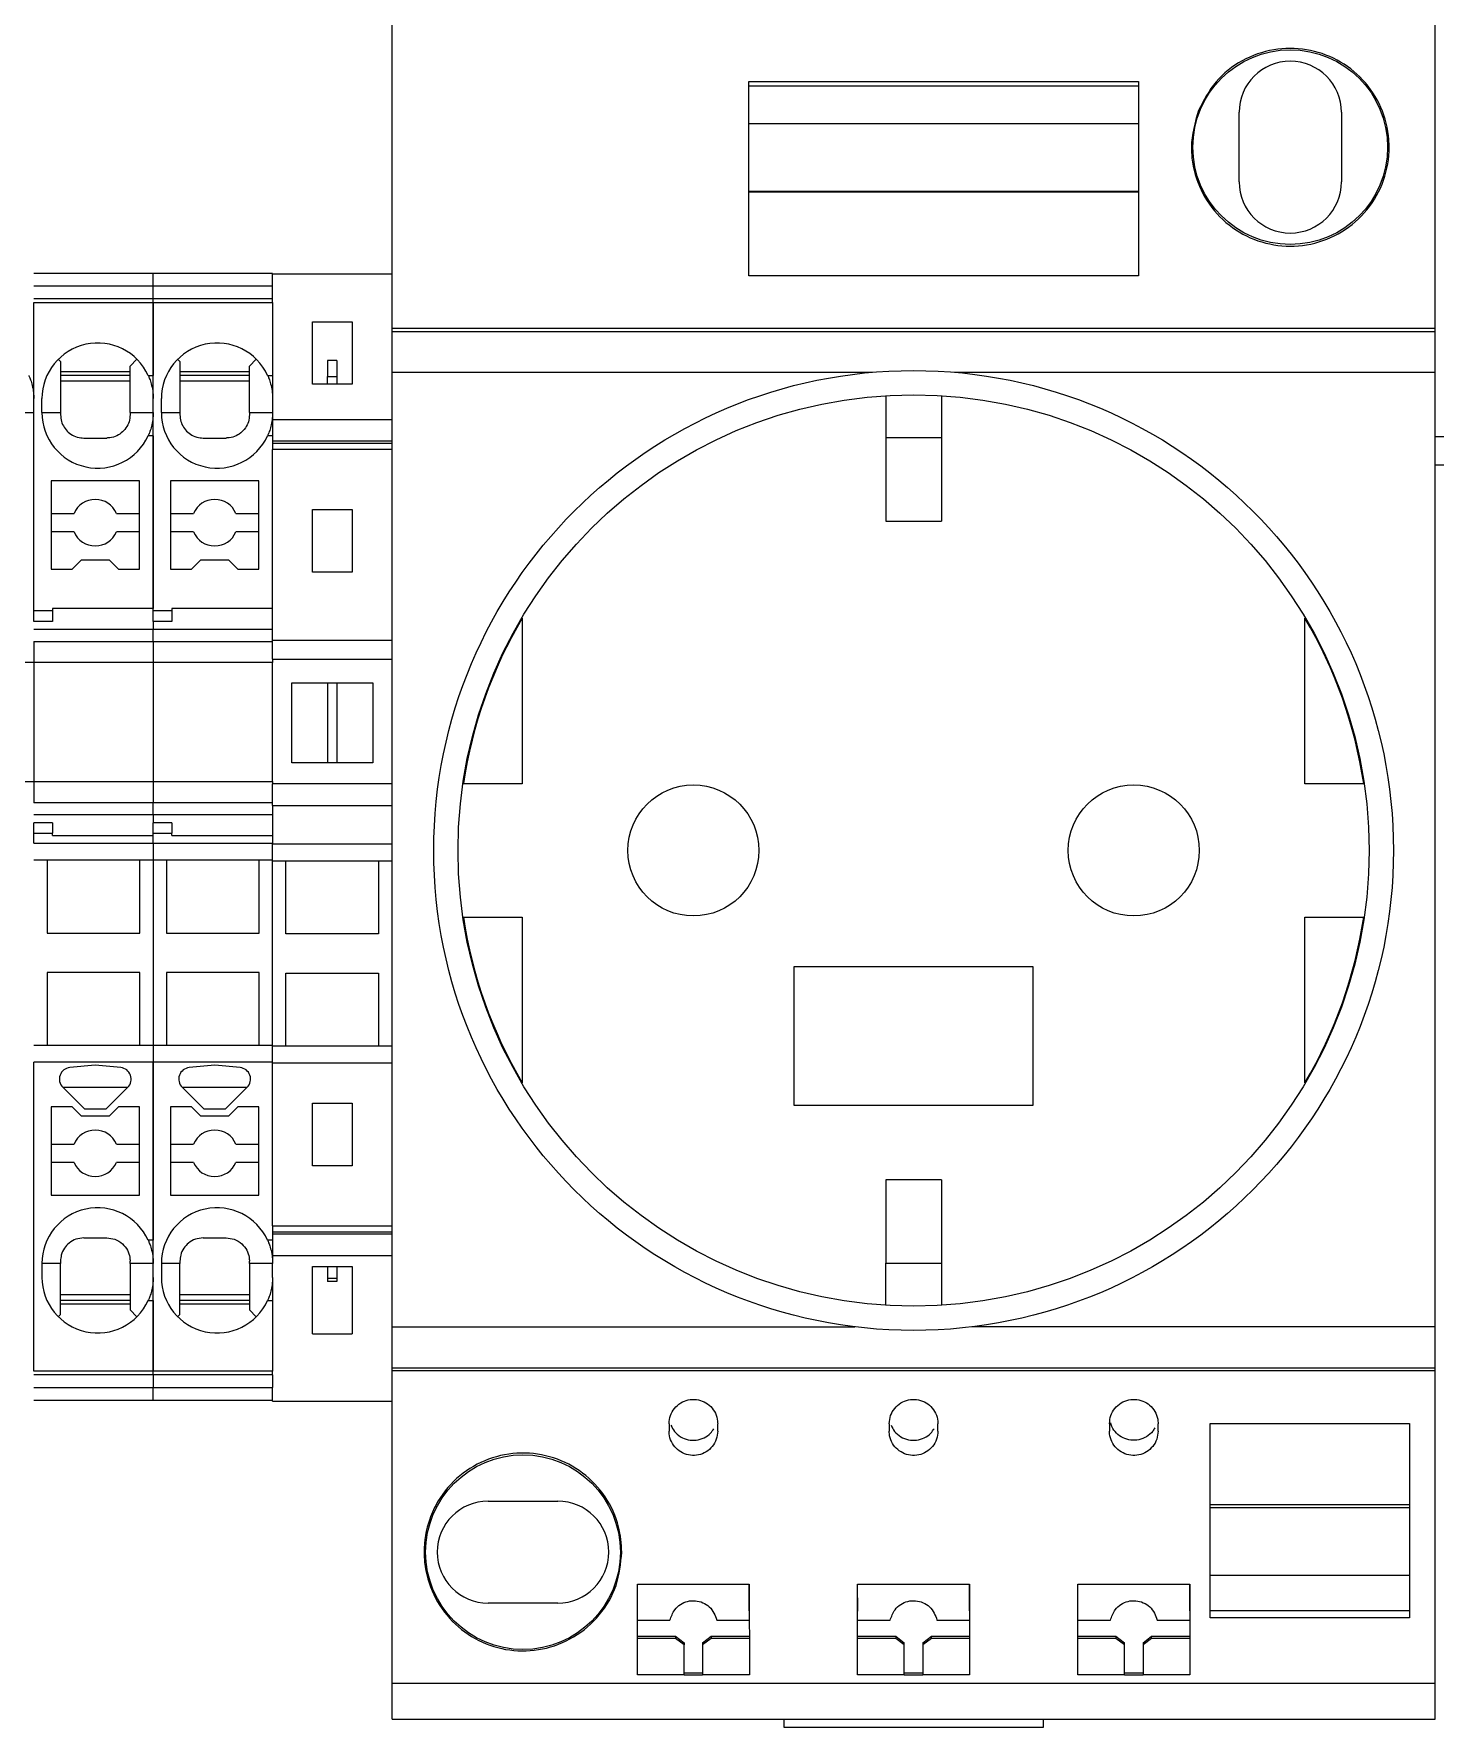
# Model space of a CAD drawing. Header units: millimetres. Extents: x 15 to 265, y 8 to 208.
# Drawn here: x 57.68 to 87.9, y 37.85 to 74.37 of the extents above; entities that cross this region are included whole.
import ezdxf

# ---------------------------------------------------------------- set-up
doc = ezdxf.new("R2010")
doc.units = ezdxf.units.MM

msp = doc.modelspace()

# ---------------------------------------------------------------- linework, layer by layer
at = {"color": 7, "linetype": 'Continuous', "lineweight": 15}
for p, q in [((65.405, 68.018), (65.405, 74.669)), ((87.905, 68.018), (87.905, 74.669)), ((73.105, 73.342), (81.505, 73.342)), ((73.105, 69.152), (73.105, 73.342)), ((73.105, 73.247), (81.505, 73.247)), ((81.505, 73.342), (81.505, 69.152)), ((83.676, 71.175), (83.676, 72.675)), ((85.883, 72.675), (85.883, 71.175)), ((81.505, 72.424), (73.105, 72.424)), ((73.105, 70.973), (81.505, 70.973)), ((81.505, 70.955), (73.105, 70.955)), ((60.255, 69.201), (57.68, 69.201)), ((60.255, 68.928), (60.255, 69.201)), ((62.83, 69.201), (60.255, 69.201)), ((62.83, 68.928), (62.83, 69.201)), ((65.405, 69.184), (62.83, 69.184)), ((81.505, 69.152), (73.105, 69.152)), ((60.255, 68.928), (57.68, 68.928)), ((57.68, 68.66), (60.255, 68.66)), ((60.255, 68.66), (60.255, 68.928)), ((62.83, 68.928), (60.255, 68.928)), ((60.255, 68.576), (60.255, 68.66)), ((60.255, 68.66), (62.83, 68.66)), ((62.83, 68.66), (62.83, 68.928)), ((62.83, 68.576), (62.83, 68.66)), ((57.68, 68.576), (60.255, 68.576)), ((57.68, 61.926), (57.68, 68.576)), ((60.255, 68.576), (60.255, 67.001)), ((60.255, 68.576), (62.83, 68.576)), ((60.255, 61.926), (60.255, 68.576)), ((62.83, 68.576), (62.83, 67.001)), ((63.692, 66.809), (63.692, 68.159)), ((63.692, 68.159), (64.542, 68.159)), ((64.542, 68.159), (64.542, 66.809)), ((65.405, 68.018), (87.905, 68.018)), ((65.405, 67.951), (65.405, 68.018)), ((65.405, 67.951), (87.905, 67.951)), ((65.405, 67.069), (65.405, 67.951)), ((87.905, 67.951), (87.905, 68.018)), ((87.905, 67.069), (87.905, 67.951)), ((58.206, 67.35), (58.255, 67.301)), ((58.255, 67.301), (58.255, 66.201)), ((59.903, 67.35), (59.755, 67.201)), ((59.755, 66.201), (59.755, 67.201)), ((60.781, 67.35), (60.83, 67.301)), ((60.83, 67.301), (60.83, 66.201)), ((62.478, 67.35), (62.33, 67.201)), ((62.33, 66.201), (62.33, 67.201)), ((64.217, 67.326), (64.017, 67.326)), ((64.017, 67.326), (64.017, 66.976)), ((64.217, 67.326), (64.217, 66.976)), ((59.755, 67.076), (58.255, 67.076)), ((59.755, 67.001), (58.255, 67.001)), ((59.755, 66.876), (58.255, 66.876)), ((60.146, 67.001), (60.255, 67.001)), ((62.33, 67.076), (60.83, 67.076)), ((62.33, 67.001), (60.83, 67.001)), ((62.33, 66.876), (60.83, 66.876)), ((62.721, 67.001), (62.83, 67.001)), ((62.83, 67.001), (62.83, 66.501)), ((64.017, 66.976), (64.217, 66.976)), ((64.017, 66.809), (64.017, 66.976)), ((64.217, 66.976), (64.217, 66.809)), ((65.405, 67.069), (75.767, 67.069)), ((65.405, 46.484), (65.405, 67.069)), ((77.542, 67.069), (87.905, 67.069)), ((87.905, 46.484), (87.905, 67.069)), ((57.855, 66.201), (57.855, 66.501)), ((60.43, 66.201), (60.43, 66.501)), ((62.83, 66.501), (62.83, 66.201)), ((64.542, 66.809), (63.692, 66.809)), ((76.055, 66.565), (76.055, 65.657)), ((77.255, 66.565), (77.255, 65.657)), ((57.18, 66.201), (57.68, 66.201)), ((57.855, 66.201), (58.255, 66.201)), ((58.255, 66.201), (58.255, 66.151)), ((59.755, 66.201), (59.755, 66.151)), ((59.755, 66.201), (60.255, 66.201)), ((60.43, 66.201), (60.83, 66.201)), ((60.83, 66.201), (60.83, 66.151)), ((62.33, 66.201), (62.33, 66.151)), ((62.33, 66.201), (62.83, 66.201)), ((62.83, 66.201), (62.83, 65.701)), ((62.83, 66.051), (65.405, 66.051)), ((60.255, 65.701), (60.146, 65.701)), ((60.255, 65.701), (60.255, 61.976)), ((62.83, 65.701), (62.721, 65.701)), ((62.83, 65.701), (62.83, 65.444)), ((65.405, 65.583), (62.83, 65.583)), ((65.405, 65.533), (62.83, 65.533)), ((62.83, 65.444), (62.83, 65.404)), ((65.405, 65.404), (62.83, 65.404)), ((62.83, 61.289), (62.83, 65.404)), ((77.255, 65.657), (76.055, 65.657)), ((76.055, 65.657), (76.055, 63.857)), ((77.255, 65.657), (77.255, 63.857)), ((90.48, 65.676), (87.905, 65.676)), ((87.905, 65.076), (90.48, 65.076)), ((59.955, 64.726), (58.055, 64.726)), ((58.055, 64.726), (58.055, 62.826)), ((59.955, 62.826), (59.955, 64.726)), ((62.53, 64.726), (60.63, 64.726)), ((60.63, 64.726), (60.63, 62.826)), ((62.53, 62.826), (62.53, 64.726)), ((58.055, 64.026), (58.547, 64.026)), ((59.463, 64.026), (59.955, 64.026)), ((60.63, 64.026), (61.122, 64.026)), ((62.038, 64.026), (62.53, 64.026)), ((63.692, 64.109), (64.542, 64.109)), ((63.692, 62.759), (63.692, 64.109)), ((64.542, 64.109), (64.542, 62.759)), ((58.547, 63.626), (58.055, 63.626)), ((59.955, 63.626), (59.463, 63.626)), ((61.122, 63.626), (60.63, 63.626)), ((62.53, 63.626), (62.038, 63.626)), ((76.055, 63.857), (77.255, 63.857)), ((58.055, 62.826), (58.505, 62.826)), ((58.505, 62.826), (58.705, 63.026)), ((58.705, 63.026), (59.305, 63.026)), ((59.305, 63.026), (59.505, 62.826)), ((59.505, 62.826), (59.955, 62.826)), ((60.63, 62.826), (61.08, 62.826)), ((61.08, 62.826), (61.28, 63.026)), ((61.28, 63.026), (61.88, 63.026)), ((61.88, 63.026), (62.08, 62.826)), ((62.08, 62.826), (62.53, 62.826)), ((64.542, 62.759), (63.692, 62.759)), ((58.08, 61.926), (57.68, 61.926)), ((57.68, 61.698), (57.68, 61.926)), ((60.255, 61.976), (58.08, 61.976)), ((58.08, 61.976), (58.08, 61.926)), ((58.08, 61.926), (58.08, 61.698)), ((60.655, 61.926), (60.255, 61.926)), ((60.255, 61.698), (60.255, 61.926)), ((62.83, 61.976), (60.655, 61.976)), ((60.655, 61.976), (60.655, 61.926)), ((60.655, 61.926), (60.655, 61.698)), ((68.214, 61.767), (68.214, 58.197)), ((85.095, 58.197), (85.095, 61.767)), ((58.08, 61.698), (57.68, 61.698)), ((60.255, 61.522), (57.68, 61.522)), ((60.255, 61.698), (60.255, 61.522)), ((60.655, 61.698), (60.255, 61.698)), ((60.255, 61.266), (60.255, 61.522)), ((62.83, 61.522), (60.255, 61.522)), ((57.68, 61.266), (57.68, 60.81)), ((57.68, 61.266), (60.255, 61.266)), ((60.255, 61.266), (60.255, 60.81)), ((60.255, 61.266), (62.83, 61.266)), ((62.83, 61.289), (65.405, 61.289)), ((62.83, 60.879), (62.83, 61.289)), ((57.68, 60.81), (55.105, 60.81)), ((57.68, 60.81), (57.68, 58.243)), ((60.255, 60.81), (57.68, 60.81)), ((60.255, 60.81), (60.255, 58.243)), ((62.83, 60.81), (60.255, 60.81)), ((62.83, 60.879), (65.405, 60.879)), ((62.83, 60.879), (62.83, 60.81)), ((62.83, 58.243), (62.83, 60.81)), ((63.242, 60.371), (64.992, 60.371)), ((63.242, 58.646), (63.242, 60.371)), ((64.017, 60.371), (64.017, 58.646)), ((64.217, 60.371), (64.217, 58.646)), ((64.992, 60.371), (64.992, 58.646)), ((64.992, 58.646), (63.242, 58.646)), ((55.105, 58.243), (57.68, 58.243)), ((57.68, 58.243), (57.68, 57.787)), ((57.68, 58.243), (60.255, 58.243)), ((60.255, 58.243), (60.255, 57.787)), ((60.255, 58.243), (62.83, 58.243)), ((62.83, 58.243), (62.83, 58.192)), ((65.405, 58.192), (62.83, 58.192)), ((62.83, 57.729), (62.83, 58.192)), ((68.214, 58.197), (66.946, 58.197)), ((86.364, 58.197), (85.095, 58.197)), ((60.255, 57.787), (57.68, 57.787)), ((60.255, 57.531), (60.255, 57.787)), ((62.83, 57.787), (60.255, 57.787)), ((62.83, 57.729), (65.405, 57.729)), ((62.83, 57.729), (62.83, 56.893)), ((57.68, 57.531), (60.255, 57.531)), ((58.08, 57.355), (57.68, 57.355)), ((57.68, 57.127), (57.68, 57.355)), ((58.08, 57.355), (58.08, 57.127)), ((60.255, 57.531), (60.255, 57.355)), ((60.255, 57.531), (62.83, 57.531)), ((60.655, 57.355), (60.255, 57.355)), ((60.255, 57.127), (60.255, 57.355)), ((60.655, 57.355), (60.655, 57.127)), ((57.68, 57.127), (58.08, 57.127)), ((57.68, 56.911), (57.68, 57.127)), ((58.08, 57.076), (58.08, 57.127)), ((58.08, 57.076), (60.255, 57.076)), ((60.255, 57.127), (60.655, 57.127)), ((60.255, 56.911), (60.255, 57.127)), ((60.255, 56.911), (60.255, 57.076)), ((60.655, 57.076), (60.655, 57.127)), ((60.655, 57.076), (62.83, 57.076)), ((57.68, 56.911), (60.255, 56.911)), ((60.255, 56.911), (60.255, 56.551)), ((60.255, 56.911), (62.83, 56.911)), ((65.405, 56.893), (62.83, 56.893)), ((62.83, 56.534), (62.83, 56.893)), ((60.255, 56.551), (57.68, 56.551)), ((57.967, 56.551), (57.967, 54.976)), ((59.967, 54.976), (59.967, 56.551)), ((60.255, 56.551), (60.255, 52.551)), ((62.83, 56.551), (60.255, 56.551)), ((60.542, 56.551), (60.542, 54.976)), ((62.542, 54.976), (62.542, 56.551)), ((62.83, 56.534), (65.405, 56.534)), ((62.83, 52.551), (62.83, 56.534)), ((63.117, 54.959), (63.117, 56.534)), ((65.117, 56.534), (65.117, 54.959)), ((66.946, 55.316), (68.214, 55.316)), ((68.214, 55.316), (68.214, 51.747)), ((85.095, 51.747), (85.095, 55.316)), ((85.095, 55.316), (86.364, 55.316)), ((57.967, 54.976), (59.967, 54.976)), ((60.542, 54.976), (62.542, 54.976)), ((65.117, 54.959), (63.117, 54.959)), ((59.967, 54.126), (57.967, 54.126)), ((57.967, 54.126), (57.967, 52.551)), ((59.967, 52.551), (59.967, 54.126)), ((62.542, 54.126), (60.542, 54.126)), ((60.542, 54.126), (60.542, 52.551)), ((62.542, 52.551), (62.542, 54.126)), ((63.117, 54.109), (65.117, 54.109)), ((63.117, 52.534), (63.117, 54.109)), ((65.117, 54.109), (65.117, 52.534)), ((74.082, 54.257), (79.228, 54.257)), ((74.082, 51.257), (74.082, 54.257)), ((79.228, 54.257), (79.228, 51.257)), ((60.255, 52.551), (57.68, 52.551)), ((60.255, 52.551), (60.255, 52.192)), ((62.83, 52.551), (60.255, 52.551)), ((62.83, 52.551), (62.83, 52.534)), ((65.405, 52.534), (62.83, 52.534)), ((62.83, 52.175), (62.83, 52.534)), ((60.255, 52.192), (57.68, 52.192)), ((57.68, 45.53), (57.68, 52.192)), ((59.005, 52.128), (58.456, 52.075)), ((59.554, 52.075), (59.005, 52.128)), ((60.255, 52.192), (60.255, 48.351)), ((62.83, 52.192), (60.255, 52.192)), ((60.255, 45.53), (60.255, 52.192)), ((61.58, 52.128), (61.031, 52.075)), ((62.129, 52.075), (61.58, 52.128)), ((62.83, 52.175), (65.405, 52.175)), ((62.83, 48.664), (62.83, 52.175)), ((58.303, 51.65), (58.776, 51.176)), ((59.698, 51.642), (58.311, 51.642)), ((59.707, 51.65), (59.233, 51.176)), ((60.878, 51.65), (61.351, 51.176)), ((62.273, 51.642), (60.886, 51.642)), ((62.282, 51.65), (61.808, 51.176)), ((58.505, 51.226), (58.055, 51.226)), ((58.055, 51.226), (58.055, 49.326)), ((58.705, 51.026), (58.505, 51.226)), ((59.233, 51.176), (58.776, 51.176)), ((59.505, 51.226), (59.305, 51.027)), ((59.955, 51.226), (59.505, 51.226)), ((59.955, 49.326), (59.955, 51.226)), ((61.08, 51.226), (60.63, 51.226)), ((60.63, 51.226), (60.63, 49.326)), ((61.28, 51.026), (61.08, 51.226)), ((61.808, 51.176), (61.351, 51.176)), ((62.08, 51.226), (61.88, 51.027)), ((62.53, 51.226), (62.08, 51.226)), ((62.53, 49.326), (62.53, 51.226)), ((63.692, 49.959), (63.692, 51.309)), ((63.692, 51.309), (64.542, 51.309)), ((64.542, 51.309), (64.542, 49.959)), ((79.228, 51.257), (74.082, 51.257)), ((59.305, 51.027), (58.705, 51.026)), ((61.88, 51.027), (61.28, 51.026)), ((58.055, 50.426), (58.547, 50.426)), ((59.463, 50.426), (59.955, 50.426)), ((60.63, 50.426), (61.122, 50.426)), ((62.038, 50.426), (62.53, 50.426)), ((58.547, 50.026), (58.055, 50.026)), ((59.955, 50.026), (59.463, 50.026)), ((61.122, 50.026), (60.63, 50.026)), ((62.53, 50.026), (62.038, 50.026)), ((64.542, 49.959), (63.692, 49.959)), ((58.055, 49.326), (59.955, 49.326)), ((60.63, 49.326), (62.53, 49.326)), ((77.255, 49.657), (76.055, 49.657)), ((76.055, 49.657), (76.055, 47.857)), ((77.255, 49.657), (77.255, 47.857)), ((62.83, 48.664), (65.405, 48.664)), ((62.83, 48.664), (62.83, 48.624)), ((62.83, 48.624), (62.83, 48.351)), ((60.255, 48.351), (60.146, 48.351)), ((62.83, 48.351), (62.721, 48.351)), ((62.83, 48.535), (65.405, 48.535)), ((65.405, 48.485), (62.83, 48.485)), ((62.83, 48.351), (62.83, 47.851)), ((57.855, 47.851), (57.855, 47.551)), ((58.255, 47.851), (57.855, 47.851)), ((58.255, 47.901), (58.255, 47.851)), ((58.255, 46.751), (58.255, 47.851)), ((59.755, 47.851), (59.755, 47.901)), ((60.255, 47.851), (59.755, 47.851)), ((59.755, 47.851), (59.755, 46.851)), ((60.43, 47.851), (60.43, 47.551)), ((60.83, 47.851), (60.43, 47.851)), ((60.83, 47.901), (60.83, 47.851)), ((60.83, 46.751), (60.83, 47.851)), ((62.33, 47.851), (62.33, 47.901)), ((62.83, 47.851), (62.33, 47.851)), ((62.33, 47.851), (62.33, 46.851)), ((65.405, 48.017), (62.83, 48.017)), ((62.83, 47.551), (62.83, 47.851)), ((76.055, 47.857), (77.255, 47.857)), ((76.055, 46.949), (76.055, 47.857)), ((77.255, 47.857), (77.255, 46.949)), ((62.83, 47.551), (62.83, 47.051)), ((63.692, 47.784), (64.542, 47.784)), ((63.692, 46.334), (63.692, 47.784)), ((64.017, 47.784), (64.017, 47.526)), ((64.217, 47.526), (64.017, 47.526)), ((64.017, 47.526), (64.017, 47.461)), ((64.217, 47.784), (64.217, 47.526)), ((64.217, 47.526), (64.217, 47.461)), ((64.542, 47.784), (64.542, 46.334)), ((59.755, 47.176), (58.255, 47.176)), ((62.33, 47.176), (60.83, 47.176)), ((64.217, 47.461), (64.017, 47.461)), ((58.206, 46.703), (58.255, 46.751)), ((59.755, 47.051), (58.255, 47.051)), ((59.755, 46.976), (58.255, 46.976)), ((59.755, 46.851), (59.903, 46.703)), ((60.146, 47.051), (60.255, 47.051)), ((60.255, 47.051), (60.255, 45.53)), ((60.781, 46.703), (60.83, 46.751)), ((62.33, 47.051), (60.83, 47.051)), ((62.33, 46.976), (60.83, 46.976)), ((62.33, 46.851), (62.478, 46.703)), ((62.721, 47.051), (62.83, 47.051)), ((62.83, 47.051), (62.83, 45.53)), ((65.405, 46.484), (75.389, 46.484)), ((65.405, 45.602), (65.405, 46.484)), ((87.905, 46.484), (77.92, 46.484)), ((87.905, 45.602), (87.905, 46.484)), ((63.692, 46.334), (64.542, 46.334)), ((60.255, 45.53), (57.68, 45.53)), ((60.255, 45.446), (57.68, 45.446)), ((60.255, 45.446), (60.255, 45.53)), ((62.83, 45.53), (60.255, 45.53)), ((60.255, 45.446), (60.255, 45.175)), ((62.83, 45.446), (60.255, 45.446)), ((62.83, 45.446), (62.83, 45.53)), ((62.83, 45.446), (62.83, 45.175)), ((65.405, 45.602), (87.905, 45.602)), ((65.405, 45.535), (65.405, 45.602)), ((87.905, 45.535), (65.405, 45.535)), ((65.405, 38.799), (65.405, 45.535)), ((87.905, 45.535), (87.905, 45.602)), ((87.905, 38.799), (87.905, 45.535)), ((57.68, 45.175), (60.255, 45.175)), ((60.255, 44.901), (60.255, 45.175)), ((60.255, 45.175), (62.83, 45.175)), ((62.83, 44.901), (62.83, 45.175)), ((57.68, 44.901), (60.255, 44.901)), ((60.255, 44.901), (62.83, 44.901)), ((62.83, 44.884), (62.83, 44.901)), ((62.83, 44.884), (65.405, 44.884)), ((71.38, 44.395), (71.38, 44.233)), ((72.43, 44.233), (72.43, 44.395)), ((76.13, 44.395), (76.13, 44.233)), ((77.18, 44.233), (77.18, 44.395)), ((80.88, 44.395), (80.88, 44.233)), ((81.93, 44.233), (81.93, 44.395)), ((83.055, 44.401), (87.355, 44.401)), ((83.055, 40.211), (83.055, 44.401)), ((87.355, 44.401), (87.355, 40.211)), ((67.48, 42.726), (68.98, 42.726)), ((87.355, 42.642), (83.055, 42.642)), ((87.355, 42.58), (83.055, 42.58)), ((70.697, 38.979), (70.698, 40.932)), ((70.698, 40.932), (73.111, 40.932)), ((70.699, 40.361), (70.698, 40.932)), ((73.111, 40.932), (73.113, 38.979)), ((73.111, 40.361), (73.111, 40.932)), ((75.447, 38.979), (75.448, 40.932)), ((75.448, 40.932), (77.861, 40.932)), ((75.449, 40.361), (75.448, 40.932)), ((77.861, 40.932), (77.863, 38.979)), ((77.861, 40.361), (77.861, 40.932)), ((80.197, 38.979), (80.198, 40.932)), ((80.198, 40.932), (82.611, 40.932)), ((80.199, 40.361), (80.198, 40.932)), ((82.611, 40.932), (82.613, 38.979)), ((82.611, 40.361), (82.611, 40.932)), ((83.055, 41.129), (87.355, 41.129)), ((68.98, 40.526), (67.48, 40.526)), ((70.699, 40.352), (70.699, 40.361)), ((73.111, 40.361), (73.111, 40.352)), ((75.449, 40.352), (75.449, 40.361)), ((77.861, 40.361), (77.861, 40.352)), ((80.199, 40.352), (80.199, 40.361)), ((82.611, 40.361), (82.611, 40.352)), ((87.355, 40.363), (83.055, 40.363)), ((87.355, 40.211), (83.055, 40.211)), ((70.698, 39.81), (71.52, 39.81)), ((70.699, 40.16), (71.4, 40.16)), ((71.52, 39.81), (71.52, 39.766)), ((71.52, 39.81), (71.705, 39.672)), ((72.105, 39.672), (72.289, 39.81)), ((72.289, 39.81), (72.289, 39.766)), ((72.289, 39.81), (73.111, 39.81)), ((72.41, 40.16), (73.111, 40.16)), ((75.448, 39.81), (76.27, 39.81)), ((75.449, 40.16), (76.15, 40.16)), ((76.27, 39.81), (76.455, 39.672)), ((76.27, 39.81), (76.27, 39.766)), ((76.855, 39.672), (77.039, 39.81)), ((77.039, 39.766), (77.039, 39.81)), ((77.039, 39.81), (77.861, 39.81)), ((77.16, 40.16), (77.861, 40.16)), ((80.198, 39.81), (81.02, 39.81)), ((80.199, 40.16), (80.9, 40.16)), ((81.02, 39.81), (81.205, 39.672)), ((81.02, 39.81), (81.02, 39.766)), ((81.605, 39.672), (81.789, 39.81)), ((81.789, 39.766), (81.789, 39.81)), ((81.789, 39.81), (82.611, 39.81)), ((81.91, 40.16), (82.611, 40.16)), ((71.52, 39.766), (70.698, 39.766)), ((71.705, 39.628), (71.52, 39.766)), ((71.705, 39.672), (71.705, 39.628)), ((71.705, 38.982), (71.705, 39.628)), ((72.289, 39.766), (72.105, 39.628)), ((72.105, 39.672), (72.105, 39.628)), ((72.105, 39.628), (72.105, 38.982)), ((73.111, 39.766), (72.289, 39.766)), ((76.27, 39.766), (75.448, 39.766)), ((76.455, 39.628), (76.27, 39.766)), ((76.455, 39.628), (76.455, 39.672)), ((76.455, 38.982), (76.455, 39.628)), ((77.039, 39.766), (76.855, 39.628)), ((76.855, 39.672), (76.855, 39.628)), ((76.855, 39.628), (76.855, 38.982)), ((77.861, 39.766), (77.039, 39.766)), ((81.02, 39.766), (80.198, 39.766)), ((81.205, 39.628), (81.02, 39.766)), ((81.205, 39.628), (81.205, 39.672)), ((81.205, 38.982), (81.205, 39.628)), ((81.789, 39.766), (81.605, 39.628)), ((81.605, 39.672), (81.605, 39.628)), ((81.605, 39.628), (81.605, 38.982)), ((82.611, 39.766), (81.789, 39.766)), ((65.405, 38.799), (87.905, 38.799)), ((65.405, 38.026), (65.405, 38.799)), ((71.705, 38.982), (70.697, 38.982)), ((71.705, 38.979), (70.697, 38.979)), ((71.705, 39.025), (72.105, 39.025)), ((71.705, 38.979), (71.705, 38.982)), ((71.705, 38.975), (71.705, 38.979)), ((72.105, 38.975), (71.705, 38.975)), ((73.113, 38.982), (72.105, 38.982)), ((72.105, 38.982), (72.105, 38.979)), ((72.105, 38.979), (72.105, 38.975)), ((73.113, 38.979), (72.105, 38.979)), ((76.455, 38.982), (75.447, 38.982)), ((76.455, 38.979), (75.447, 38.979)), ((76.455, 39.025), (76.855, 39.025)), ((76.455, 38.979), (76.455, 38.982)), ((76.455, 38.975), (76.455, 38.979)), ((76.855, 38.975), (76.455, 38.975)), ((77.863, 38.982), (76.855, 38.982)), ((76.855, 38.982), (76.855, 38.979)), ((76.855, 38.979), (76.855, 38.975)), ((77.863, 38.979), (76.855, 38.979)), ((81.205, 38.982), (80.197, 38.982)), ((81.205, 38.979), (80.197, 38.979)), ((81.205, 39.025), (81.605, 39.025)), ((81.205, 38.979), (81.205, 38.982)), ((81.205, 38.975), (81.205, 38.979)), ((81.605, 38.975), (81.205, 38.975)), ((82.613, 38.982), (81.605, 38.982)), ((81.605, 38.982), (81.605, 38.979)), ((81.605, 38.979), (81.605, 38.975)), ((82.613, 38.979), (81.605, 38.979)), ((87.905, 38.026), (87.905, 38.799)), ((65.405, 38.026), (87.905, 38.026)), ((73.855, 38.026), (73.855, 37.851)), ((79.455, 37.851), (79.455, 38.026)), ((73.855, 37.851), (79.455, 37.851))]:
    msp.add_line(p, q, dxfattribs=at)
for centre, radius in [((84.78, 71.925), 2.1), ((76.655, 56.757), 10.35), ((76.655, 56.757), 9.826), ((71.905, 56.757), 1.413), ((81.405, 56.757), 1.413), ((68.23, 41.625), 2.1)]:
    msp.add_circle(centre, radius, dxfattribs=at)
for centre, radius, start, end in [((84.78, 72.675), 1.103, 360, 180), ((84.78, 71.175), 1.103, 180, 360), ((59.055, 66.501), 1.2, 24.6243, 180), ((61.63, 66.501), 1.2, 24.6243, 180), ((59.055, 66.201), 1.2, 180, 335.3757), ((61.63, 66.201), 1.2, 180, 335.3757), ((59.005, 63.826), 0.5, 23.5782, 156.4218), ((61.58, 63.826), 0.5, 23.5782, 156.4218), ((59.005, 63.826), 0.5, 203.5782, 336.4218), ((61.58, 63.826), 0.5, 203.5782, 336.4218), ((76.655, 56.757), 9.815, 149.3068, 171.5612), ((76.655, 56.757), 9.815, 8.4388, 30.6928), ((76.655, 56.757), 9.815, 188.4388, 210.6932), ((76.655, 56.757), 9.815, 329.3072, 351.5612), ((58.48, 51.826), 0.25, 95.4405, 224.9999), ((59.53, 51.826), 0.25, 315, 84.5597), ((61.055, 51.826), 0.25, 95.4405, 224.9999), ((62.105, 51.826), 0.25, 315, 84.5597), ((59.005, 50.226), 0.5, 23.5782, 156.4218), ((61.58, 50.226), 0.5, 23.5782, 156.4218), ((59.005, 50.226), 0.5, 203.5782, 336.4218), ((61.58, 50.226), 0.5, 203.5782, 336.4218), ((59.055, 47.851), 1.2, 24.6243, 180), ((61.63, 47.851), 1.2, 24.6243, 180), ((59.055, 47.551), 1.2, 180, 335.3757), ((61.63, 47.551), 1.2, 180, 335.3757), ((67.48, 41.626), 1.1, 90, 270), ((68.98, 41.626), 1.1, 270, 90)]:
    msp.add_arc(centre, radius, start, end, dxfattribs=at)
for points, knots in [([(82.8, 72.716), (82.912, 72.931), (83.136, 73.361), (83.722, 73.819), (84.409, 74.063), (85.133, 74.065), (85.809, 73.834), (86.374, 73.397), (86.771, 72.794), (86.901, 72.271), (86.922, 71.737), (86.831, 71.197), (86.469, 70.551), (85.913, 70.066), (85.232, 69.796), (84.507, 69.766), (83.816, 69.974), (83.233, 70.396), (82.817, 70.987), (82.665, 71.529), (82.629, 72.116), (82.726, 72.454), (82.8, 72.716)], [0, 0, 0, 0, 0.0543828, 0.1087978, 0.1623578, 0.2147834, 0.2667199, 0.3190711, 0.3724832, 0.4270266, 0.4390166, 0.4937804, 0.5485653, 0.6027759, 0.6561467, 0.7088923, 0.7613762, 0.8139988, 0.8671308, 0.9210362, 0.9390234, 1, 1, 1, 1]), ([(57.571, 67.001), (57.573, 66.996), (57.578, 66.986), (57.61, 66.909), (57.647, 66.79), (57.675, 66.646), (57.678, 66.545), (57.68, 66.501)], [0, 0, 0, 0, 0.201714, 0.402979, 0.615595, 0.837268, 1, 1, 1, 1]), ([(60.146, 67.001), (60.148, 66.996), (60.153, 66.986), (60.185, 66.909), (60.222, 66.79), (60.25, 66.646), (60.253, 66.545), (60.255, 66.501)], [0, 0, 0, 0, 0.201714, 0.402979, 0.615595, 0.837268, 1, 1, 1, 1]), ([(62.721, 67.001), (62.723, 66.996), (62.728, 66.986), (62.76, 66.909), (62.797, 66.79), (62.825, 66.646), (62.828, 66.545), (62.83, 66.501)], [0, 0, 0, 0, 0.201714, 0.402979, 0.615595, 0.837268, 1, 1, 1, 1]), ([(58.255, 66.151), (58.259, 66.104), (58.267, 66.008), (58.33, 65.877), (58.423, 65.768), (58.548, 65.688), (58.664, 65.655), (58.734, 65.652), (58.755, 65.651)], [0, 0, 0, 0, 0.165538, 0.330968, 0.499815, 0.687388, 0.905918, 1, 1, 1, 1]), ([(59.755, 66.151), (59.75, 66.101), (59.742, 66), (59.672, 65.863), (59.568, 65.752), (59.432, 65.676), (59.323, 65.653), (59.263, 65.652), (59.255, 65.651)], [0, 0, 0, 0, 0.183114, 0.366221, 0.550826, 0.747146, 0.9639, 1, 1, 1, 1]), ([(60.255, 66.201), (60.253, 66.148), (60.248, 66.041), (60.218, 65.896), (60.181, 65.781), (60.151, 65.713), (60.147, 65.705), (60.146, 65.701)], [0, 0, 0, 0, 0.202574, 0.404795, 0.616318, 0.838088, 1, 1, 1, 1]), ([(60.83, 66.151), (60.834, 66.104), (60.842, 66.008), (60.905, 65.877), (60.998, 65.768), (61.123, 65.688), (61.239, 65.655), (61.309, 65.652), (61.33, 65.651)], [0, 0, 0, 0, 0.165538, 0.330968, 0.499815, 0.687388, 0.905918, 1, 1, 1, 1]), ([(62.33, 66.151), (62.325, 66.101), (62.317, 66), (62.247, 65.863), (62.143, 65.752), (62.007, 65.676), (61.898, 65.653), (61.838, 65.652), (61.83, 65.651)], [0, 0, 0, 0, 0.183114, 0.366221, 0.550826, 0.747146, 0.9639, 1, 1, 1, 1]), ([(62.83, 66.201), (62.828, 66.148), (62.823, 66.041), (62.793, 65.896), (62.756, 65.781), (62.726, 65.713), (62.722, 65.705), (62.721, 65.701)], [0, 0, 0, 0, 0.202574, 0.404795, 0.616318, 0.838088, 1, 1, 1, 1]), ([(58.755, 65.651), (58.812, 65.651), (58.9, 65.651), (59.048, 65.651), (59.16, 65.651), (59.224, 65.651), (59.255, 65.651)], [0, 0, 0, 0, 0.387804, 0.599062, 0.810983, 1, 1, 1, 1]), ([(61.33, 65.651), (61.387, 65.651), (61.475, 65.651), (61.623, 65.651), (61.735, 65.651), (61.799, 65.651), (61.83, 65.651)], [0, 0, 0, 0, 0.387804, 0.599062, 0.810983, 1, 1, 1, 1]), ([(58.755, 48.401), (58.699, 48.396), (58.593, 48.387), (58.445, 48.305), (58.333, 48.185), (58.266, 48.044), (58.258, 47.946), (58.255, 47.901)], [0, 0, 0, 0, 0.244717, 0.468069, 0.657226, 0.847198, 1, 1, 1, 1]), ([(58.755, 48.401), (58.812, 48.401), (58.9, 48.401), (59.048, 48.401), (59.16, 48.401), (59.224, 48.401), (59.255, 48.401)], [0, 0, 0, 0, 0.387804, 0.599062, 0.810983, 1, 1, 1, 1]), ([(59.255, 48.401), (59.313, 48.396), (59.43, 48.384), (59.591, 48.287), (59.702, 48.145), (59.75, 48.009), (59.753, 47.929), (59.755, 47.901)], [0, 0, 0, 0, 0.240236, 0.490055, 0.706896, 0.899731, 1, 1, 1, 1]), ([(60.146, 48.351), (60.148, 48.346), (60.153, 48.336), (60.185, 48.259), (60.222, 48.14), (60.25, 47.996), (60.253, 47.895), (60.255, 47.851)], [0, 0, 0, 0, 0.201714, 0.402979, 0.615595, 0.837268, 1, 1, 1, 1]), ([(61.33, 48.401), (61.274, 48.396), (61.168, 48.387), (61.02, 48.305), (60.908, 48.185), (60.841, 48.044), (60.833, 47.946), (60.83, 47.901)], [0, 0, 0, 0, 0.244717, 0.468069, 0.657226, 0.847198, 1, 1, 1, 1]), ([(61.33, 48.401), (61.387, 48.401), (61.475, 48.401), (61.623, 48.401), (61.735, 48.401), (61.799, 48.401), (61.83, 48.401)], [0, 0, 0, 0, 0.387804, 0.599062, 0.810983, 1, 1, 1, 1]), ([(61.83, 48.401), (61.888, 48.396), (62.005, 48.384), (62.166, 48.287), (62.277, 48.145), (62.325, 48.009), (62.328, 47.929), (62.33, 47.901)], [0, 0, 0, 0, 0.240236, 0.490055, 0.706896, 0.899731, 1, 1, 1, 1]), ([(62.721, 48.351), (62.723, 48.346), (62.728, 48.336), (62.76, 48.259), (62.797, 48.14), (62.825, 47.996), (62.828, 47.895), (62.83, 47.851)], [0, 0, 0, 0, 0.201714, 0.402979, 0.615595, 0.837268, 1, 1, 1, 1]), ([(60.255, 47.551), (60.253, 47.498), (60.248, 47.391), (60.218, 47.246), (60.181, 47.131), (60.151, 47.063), (60.147, 47.055), (60.146, 47.051)], [0, 0, 0, 0, 0.202574, 0.404795, 0.616318, 0.838088, 1, 1, 1, 1]), ([(62.83, 47.551), (62.828, 47.498), (62.823, 47.391), (62.793, 47.246), (62.756, 47.131), (62.726, 47.063), (62.722, 47.055), (62.721, 47.051)], [0, 0, 0, 0, 0.202574, 0.404795, 0.616318, 0.838088, 1, 1, 1, 1]), ([(71.38, 44.395), (71.386, 44.454), (71.398, 44.573), (71.49, 44.732), (71.625, 44.851), (71.793, 44.918), (71.971, 44.925), (72.142, 44.874), (72.286, 44.77), (72.388, 44.624), (72.427, 44.491), (72.429, 44.413), (72.43, 44.395)], [0, 0, 0, 0, 0.109011, 0.218046, 0.326403, 0.433517, 0.539562, 0.645113, 0.750921, 0.857642, 0.965578, 1, 1, 1, 1]), ([(76.13, 44.395), (76.136, 44.454), (76.148, 44.573), (76.24, 44.732), (76.375, 44.851), (76.543, 44.918), (76.721, 44.925), (76.892, 44.874), (77.036, 44.77), (77.138, 44.624), (77.177, 44.491), (77.179, 44.413), (77.18, 44.395)], [0, 0, 0, 0, 0.1090111, 0.2180457, 0.3264022, 0.43352, 0.5395603, 0.6451129, 0.7509212, 0.8576421, 0.9655778, 1, 1, 1, 1]), ([(80.88, 44.395), (80.886, 44.454), (80.898, 44.573), (80.99, 44.732), (81.125, 44.851), (81.293, 44.918), (81.471, 44.925), (81.642, 44.874), (81.786, 44.77), (81.888, 44.624), (81.927, 44.491), (81.929, 44.413), (81.93, 44.395)], [0, 0, 0, 0, 0.109011, 0.218045, 0.326401, 0.433517, 0.539562, 0.645112, 0.750923, 0.85764, 0.965577, 1, 1, 1, 1]), ([(72.43, 44.233), (72.424, 44.174), (72.412, 44.056), (72.32, 43.898), (72.185, 43.78), (72.018, 43.713), (71.839, 43.705), (71.668, 43.756), (71.524, 43.859), (71.422, 44.005), (71.383, 44.138), (71.38, 44.215), (71.38, 44.233)], [0, 0, 0, 0, 0.108607, 0.217233, 0.325344, 0.432523, 0.538896, 0.644896, 0.751085, 0.857959, 0.965749, 1, 1, 1, 1]), ([(71.421, 44.364), (71.443, 44.317), (71.491, 44.218), (71.625, 44.107), (71.791, 44.04), (71.97, 44.032), (72.14, 44.083), (72.273, 44.172), (72.325, 44.254), (72.346, 44.287)], [0, 0, 0, 0, 0.135039, 0.289317, 0.442434, 0.594517, 0.746117, 0.897963, 1, 1, 1, 1]), ([(77.18, 44.233), (77.174, 44.174), (77.162, 44.056), (77.07, 43.898), (76.935, 43.78), (76.768, 43.713), (76.589, 43.705), (76.418, 43.756), (76.274, 43.859), (76.172, 44.005), (76.133, 44.138), (76.13, 44.215), (76.13, 44.233)], [0, 0, 0, 0, 0.108607, 0.217232, 0.325344, 0.432522, 0.538897, 0.644895, 0.751086, 0.857958, 0.965748, 1, 1, 1, 1]), ([(76.171, 44.364), (76.193, 44.317), (76.241, 44.218), (76.375, 44.107), (76.541, 44.04), (76.72, 44.032), (76.89, 44.083), (77.023, 44.172), (77.075, 44.254), (77.096, 44.287)], [0, 0, 0, 0, 0.1350379, 0.2893185, 0.4424314, 0.5945108, 0.746114, 0.897957, 1, 1, 1, 1]), ([(81.93, 44.233), (81.924, 44.174), (81.912, 44.056), (81.82, 43.898), (81.685, 43.78), (81.518, 43.713), (81.339, 43.705), (81.168, 43.756), (81.024, 43.859), (80.922, 44.005), (80.883, 44.138), (80.88, 44.215), (80.88, 44.233)], [0, 0, 0, 0, 0.1086073, 0.2172327, 0.325345, 0.4325228, 0.5388947, 0.6448963, 0.7510851, 0.8579582, 0.965749, 1, 1, 1, 1]), ([(81.857, 44.307), (81.843, 44.281), (81.804, 44.202), (81.684, 44.108), (81.519, 44.04), (81.34, 44.032), (81.168, 44.082), (81.026, 44.186), (80.933, 44.304), (80.913, 44.389), (80.907, 44.417)], [0, 0, 0, 0, 0.072383, 0.216567, 0.359656, 0.501784, 0.643466, 0.785372, 0.928096, 1, 1, 1, 1]), ([(70.363, 41.625), (70.338, 41.381), (70.288, 40.894), (69.907, 40.248), (69.349, 39.764), (68.663, 39.499), (67.94, 39.476), (67.257, 39.687), (66.679, 40.108), (66.266, 40.697), (66.114, 41.237), (66.084, 41.792), (66.162, 42.254), (66.429, 42.82), (66.841, 43.301), (67.472, 43.666), (68.187, 43.801), (68.902, 43.695), (69.541, 43.361), (70.033, 42.838), (70.318, 42.229), (70.349, 41.809), (70.363, 41.625)], [0, 0, 0, 0, 0.05512, 0.11025, 0.165008, 0.218671, 0.271168, 0.323101, 0.375372, 0.428668, 0.483114, 0.49997, 0.554686, 0.58709, 0.640568, 0.69407, 0.747036, 0.799574, 0.852077, 0.904936, 0.958474, 1, 1, 1, 1]), ([(71.4, 40.16), (71.428, 40.239), (71.476, 40.37), (71.623, 40.504), (71.778, 40.573), (71.949, 40.586), (72.114, 40.544), (72.256, 40.451), (72.357, 40.316), (72.392, 40.212), (72.41, 40.16)], [0, 0, 0, 0, 0.176206, 0.294232, 0.412271, 0.530057, 0.647618, 0.76525, 0.883205, 1, 1, 1, 1]), ([(76.15, 40.16), (76.178, 40.239), (76.226, 40.37), (76.373, 40.504), (76.528, 40.573), (76.699, 40.586), (76.864, 40.544), (77.006, 40.451), (77.107, 40.316), (77.142, 40.212), (77.16, 40.16)], [0, 0, 0, 0, 0.1762065, 0.2942323, 0.4122714, 0.5300571, 0.6476176, 0.76525, 0.8832047, 1, 1, 1, 1]), ([(80.9, 40.16), (80.928, 40.239), (80.976, 40.37), (81.123, 40.504), (81.278, 40.573), (81.449, 40.586), (81.614, 40.544), (81.756, 40.451), (81.857, 40.316), (81.892, 40.212), (81.91, 40.16)], [0, 0, 0, 0, 0.176206, 0.294232, 0.412271, 0.530057, 0.647618, 0.76525, 0.883205, 1, 1, 1, 1])]:
    msp.add_open_spline(points, degree=3, knots=knots, dxfattribs=at)

doc.saveas('drawing.dxf')
